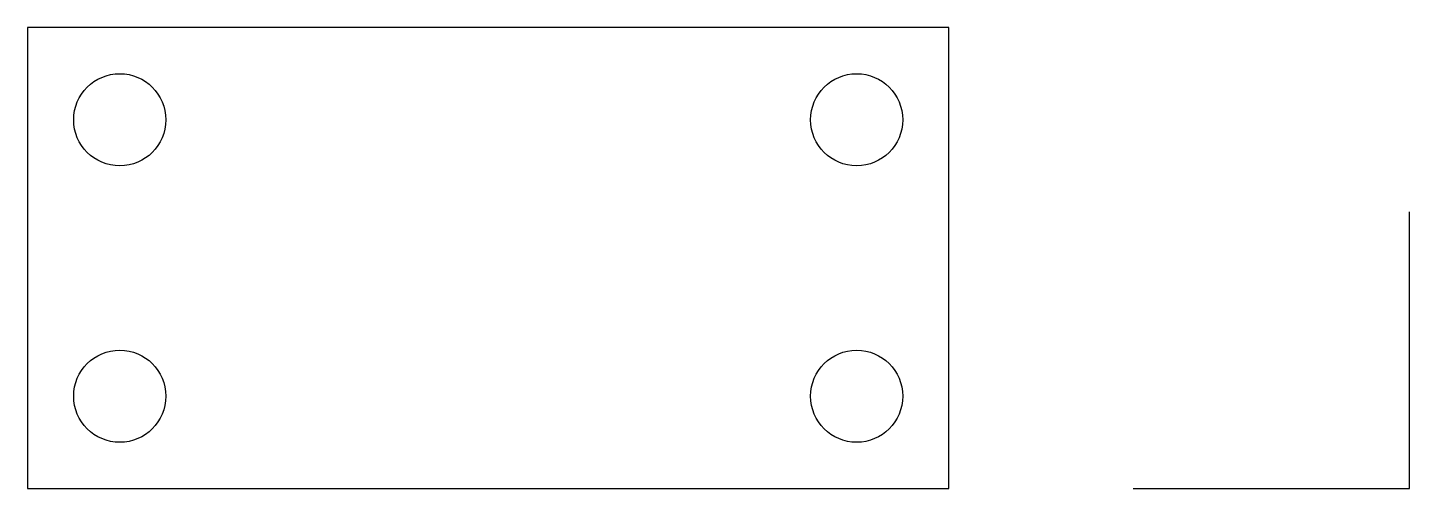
# Model space of a CAD drawing. Header units: metres. Extents: x 0 to 1500, y 0 to 500.
import ezdxf

# ---------------------------------------------------------------- set-up
doc = ezdxf.new("R2010")
doc.units = ezdxf.units.M
doc.layers.add('1.20-柱子', color=1, linetype='Continuous')
doc.layers.add('1.21-墙体', color=3, linetype='Continuous')

# ---------------------------------------------------------------- blocks, each defined once
blk = doc.blocks.new('COLUMN_MOCKUP')
blk.add_circle((0, 0), 50)

msp = doc.modelspace()

# ---------------------------------------------------------------- linework, layer by layer
at = {"layer": '1.21-墙体'}
for p, q in [((1500, 0), (1500, 300)), ((1200, 0), (1500, 0))]:
    msp.add_line(p, q, dxfattribs=at)
msp.add_lwpolyline([(0, 0), (1000, 0), (1000, 500), (0, 500), (0, 0)], dxfattribs=at)

# ---------------------------------------------------------------- block references
at = {"layer": '1.20-柱子'}
for p in [(100, 400), (900, 400), (900, 100)]:
    msp.add_blockref('COLUMN_MOCKUP', p, dxfattribs=at)
at = {"layer": '1.20-柱子', "rotation": 45}
msp.add_blockref('COLUMN_MOCKUP', (100, 100), dxfattribs=at)

doc.saveas('drawing.dxf')
